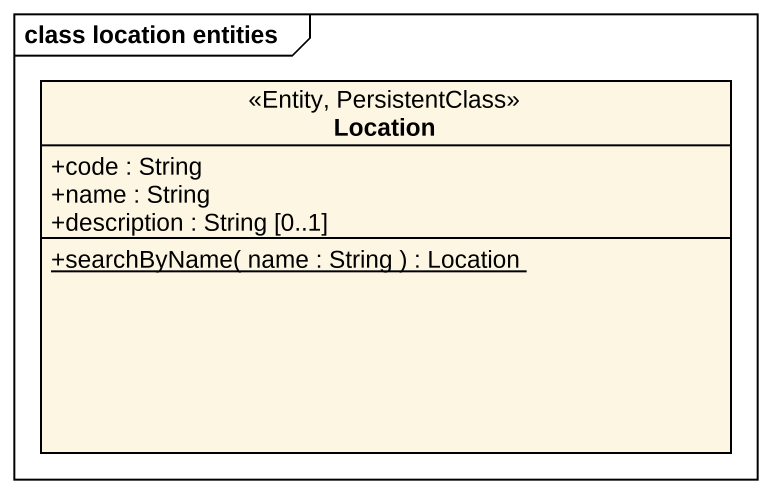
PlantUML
@startuml
mainframe class location entities
hide circle
hide empty members
skinparam classAttributeIconSize 0
class Location <<Entity, PersistentClass>> {
  +code : String
  +name : String
  +description : String [0..1]
  {static} +searchByName( name : String ) : Location
}
@enduml
